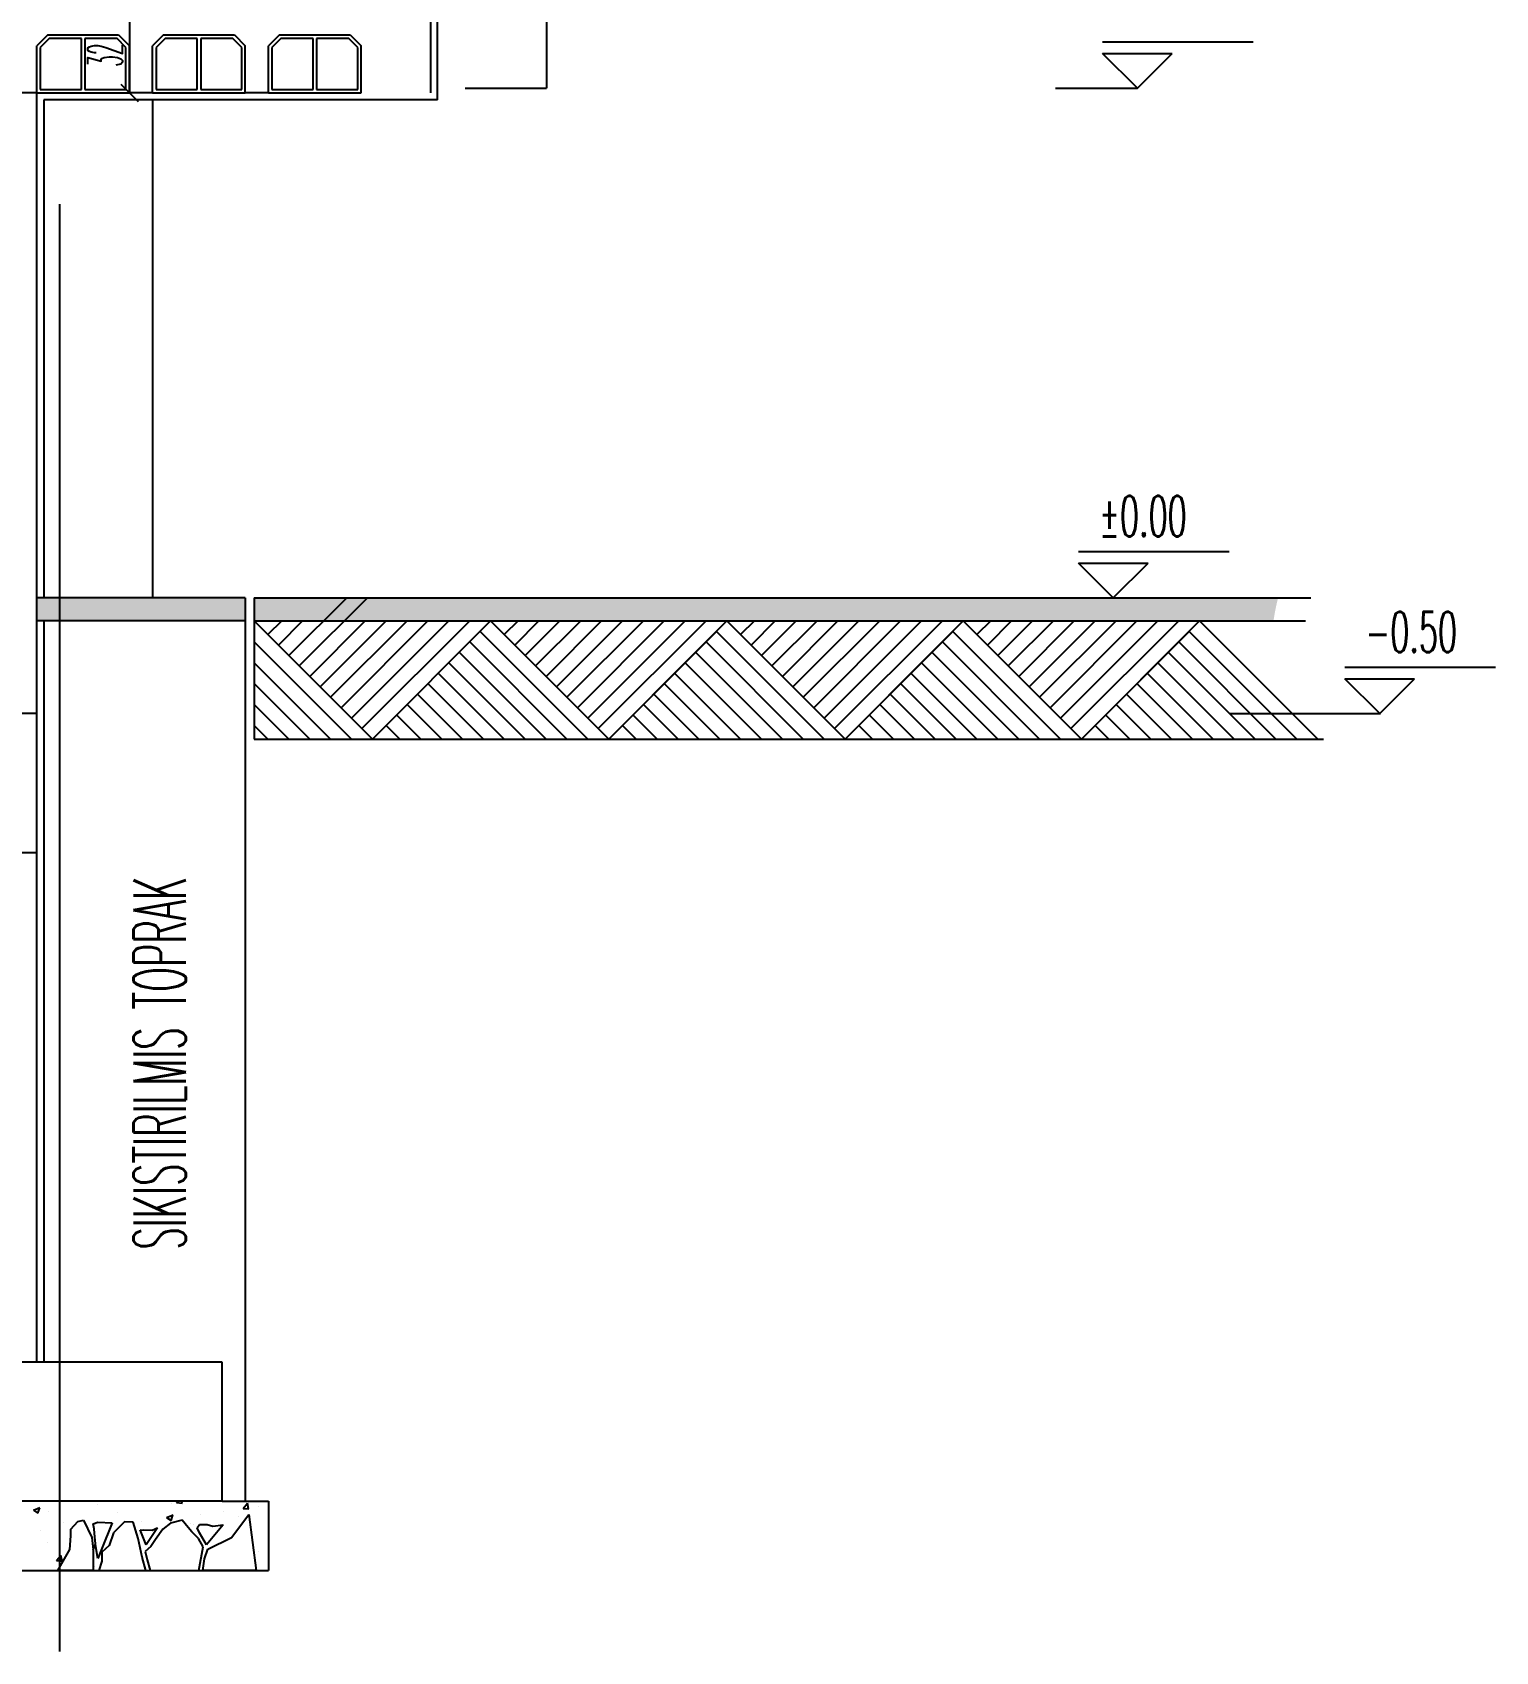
# Model space of a CAD drawing. Extents: x 78 to 306, y -397 to 18.
# Drawn here: x 278.2848 to 278.4111, y -396.9496 to -396.8097 of the extents above; entities that cross this region are included whole.
import ezdxf

# ---------------------------------------------------------------- set-up
doc = ezdxf.new("R2010")
doc.units = 0
doc.header["$LTSCALE"] = 0.5
doc.header["$MEASUREMENT"] = 0
doc.linetypes.add('DASHDOT2', pattern=[0.5, 0.25, -0.125, 0, -0.125])
doc.layers.get('0').update_dxf_attribs({"linetype": 'CONTINUOUS'})
for name, color, linetype in [('AKS', 5, 'DASHDOT2'), ('DUVAR', 6, 'CONTINUOUS'), ('KOLON', 4, 'CONTINUOUS'), ('MERDIVEN', 3, 'CONTINUOUS'), ('OLCU', 31, 'CONTINUOUS'), ('SIVA', 7, 'CONTINUOUS'), ('TARAMA', 8, 'CONTINUOUS'), ('TEFRIS', 11, 'CONTINUOUS'), ('YESIL', 73, 'CONTINUOUS')]:
    doc.layers.add(name, color=color, linetype=linetype)
doc.styles.add('OLCU', font='romans.shx', dxfattribs={"width": 0.6, "height": 0.125})
doc.styles.add('OLCUIC', font='ROMANS.SHX', dxfattribs={"width": 0.4, "height": 0.15})

msp = doc.modelspace()

# ---------------------------------------------------------------- hatches: boundary and pattern name
at = {"layer": 'MERDIVEN', "ltscale": 1.4}
msp.add_hatch(color=256, dxfattribs=at).paths.add_polyline_path([(278.30314, -396.86056), (278.30314, -396.85856), (278.28514, -396.85856), (278.28514, -396.86056)])
at = {"layer": 'TEFRIS'}
msp.add_hatch(color=256, dxfattribs=at).paths.add_polyline_path([(278.30391, -396.85856), (278.39229, -396.85856, 0.025824), (278.39189, -396.86056), (278.30391, -396.86056)])

# ---------------------------------------------------------------- linework, layer by layer
at = {"color": 0, "linetype": 'ByBlock'}
msp.add_line((278.29239, -396.81421), (278.29389, -396.81571), dxfattribs=at)
at = {"layer": 'AKS'}
msp.add_line((278.28714, -396.94956), (278.28714, -396.29556), dxfattribs=at)
at = {"layer": 'DUVAR'}
for p, q in [((278.28514, -396.86856), (278.28514, -396.81496)), ((278.28514, -396.92456), (278.28514, -396.88056))]:
    msp.add_line(p, q, dxfattribs=at)
at = {"layer": 'KOLON'}
for p, q in [((278.31914, -396.81496), (278.31914, -396.80856)), ((278.28514, -396.86856), (278.13714, -396.86856)), ((278.28514, -396.88056), (278.28514, -396.86856)), ((278.28014, -396.88056), (278.28514, -396.88056)), ((278.30114, -396.92456), (278.00314, -396.92456)), ((278.30114, -396.93656), (278.30114, -396.92456)), ((278.30114, -396.93656), (278.00314, -396.93656))]:
    msp.add_line(p, q, dxfattribs=at)
at = {"layer": 'KOLON', "ltscale": 1.5}
for p, q in [((278.28609, -396.80996), (278.28514, -396.81091)), ((278.28609, -396.80996), (278.2922, -396.80996)), ((278.2922, -396.80996), (278.29314, -396.81091)), ((278.29609, -396.80996), (278.29514, -396.81091)), ((278.29609, -396.80996), (278.3022, -396.80996)), ((278.3022, -396.80996), (278.30314, -396.81091)), ((278.30609, -396.80996), (278.30514, -396.81091)), ((278.30609, -396.80996), (278.3122, -396.80996)), ((278.3122, -396.80996), (278.31314, -396.81091)), ((278.28514, -396.81496), (278.28514, -396.81091)), ((278.29314, -396.81496), (278.29314, -396.81091)), ((278.29514, -396.81496), (278.29514, -396.81091)), ((278.30314, -396.81496), (278.30314, -396.81091)), ((278.30514, -396.81496), (278.30514, -396.81091)), ((278.31314, -396.81496), (278.31314, -396.81091)), ((278.28514, -396.81496), (278.28314, -396.81496)), ((278.29514, -396.81496), (278.29314, -396.81496)), ((278.30514, -396.81496), (278.30314, -396.81496))]:
    msp.add_line(p, q, dxfattribs=at)
at = {"layer": 'MERDIVEN'}
for p, q in [((278.30314, -396.85856), (278.28514, -396.85856)), ((278.30314, -396.85856), (278.30314, -396.93656)), ((278.30314, -396.86056), (278.28514, -396.86056))]:
    msp.add_line(p, q, dxfattribs=at)
at = {"layer": 'OLCU'}
for p, q in [((278.37714, -396.81056), (278.39014, -396.81056)), ((278.38014, -396.81456), (278.37714, -396.81156)), ((278.37714, -396.81156), (278.38314, -396.81156)), ((278.38014, -396.81456), (278.38314, -396.81156)), ((278.37306, -396.81456), (278.38014, -396.81456)), ((278.37506, -396.85456), (278.38806, -396.85456)), ((278.37806, -396.85856), (278.37506, -396.85556)), ((278.37506, -396.85556), (278.38106, -396.85556)), ((278.37806, -396.85856), (278.38106, -396.85556)), ((278.39806, -396.86456), (278.41106, -396.86456)), ((278.40106, -396.86856), (278.39806, -396.86556)), ((278.39806, -396.86556), (278.40406, -396.86556)), ((278.40106, -396.86856), (278.40406, -396.86556)), ((278.38814, -396.86856), (278.40114, -396.86856))]:
    msp.add_line(p, q, dxfattribs=at)
at = {"layer": 'OLCU', "ltscale": 1.4}
for p, q in [((278.30194, -396.93972), (278.30345, -396.93772)), ((278.30345, -396.93772), (278.30408, -396.94256)), ((278.28807, -396.93898), (278.28867, -396.93833)), ((278.28807, -396.93955), (278.28807, -396.93898)), ((278.28867, -396.93833), (278.28918, -396.93821)), ((278.28918, -396.93821), (278.2899, -396.9397)), ((278.29002, -396.93853), (278.29041, -396.93839)), ((278.29008, -396.93895), (278.29002, -396.93853)), ((278.29014, -396.93967), (278.29008, -396.93895)), ((278.29041, -396.93839), (278.29166, -396.93844)), ((278.29166, -396.93844), (278.29074, -396.94066)), ((278.29177, -396.93929), (278.2914, -396.9404)), ((278.29272, -396.93834), (278.29177, -396.93929)), ((278.29346, -396.93838), (278.29272, -396.93834)), ((278.2939, -396.93979), (278.29346, -396.93838)), ((278.29459, -396.94035), (278.29406, -396.93905)), ((278.29406, -396.93905), (278.29509, -396.93907)), ((278.29557, -396.93888), (278.29459, -396.94035)), ((278.29509, -396.93907), (278.29557, -396.93888)), ((278.29603, -396.93899), (278.2954, -396.93989)), ((278.29668, -396.93846), (278.29603, -396.93899)), ((278.29768, -396.93821), (278.29668, -396.93846)), ((278.29821, -396.93883), (278.29768, -396.93821)), ((278.29853, -396.93921), (278.29821, -396.93883)), ((278.29909, -396.9398), (278.29853, -396.93921)), ((278.29898, -396.93888), (278.29919, -396.93859)), ((278.29919, -396.9393), (278.29898, -396.93888)), ((278.29919, -396.93859), (278.29946, -396.93857)), ((278.2998, -396.94033), (278.29919, -396.9393)), ((278.29946, -396.93857), (278.29984, -396.93857)), ((278.30124, -396.93862), (278.2998, -396.94033)), ((278.29984, -396.93857), (278.30035, -396.93874)), ((278.30035, -396.93874), (278.30124, -396.93862)), ((278.28696, -396.94256), (278.28798, -396.94075)), ((278.28798, -396.94075), (278.28807, -396.93955)), ((278.2899, -396.9397), (278.29002, -396.94075)), ((278.29002, -396.94075), (278.29002, -396.94155)), ((278.29023, -396.94051), (278.29014, -396.93967)), ((278.29041, -396.94153), (278.29023, -396.94051)), ((278.29074, -396.94066), (278.29041, -396.94153)), ((278.2914, -396.9404), (278.29076, -396.94098)), ((278.29424, -396.9414), (278.2939, -396.93979)), ((278.29497, -396.94049), (278.2945, -396.94092)), ((278.2954, -396.93989), (278.29497, -396.94049)), ((278.29949, -396.94052), (278.29909, -396.9398)), ((278.29912, -396.94256), (278.29949, -396.94052)), ((278.29963, -396.94154), (278.2999, -396.9407)), ((278.2999, -396.9407), (278.30194, -396.93972)), ((278.29002, -396.94155), (278.29002, -396.94256)), ((278.29076, -396.94175), (278.29049, -396.94256)), ((278.29076, -396.94098), (278.29076, -396.94175)), ((278.29454, -396.94256), (278.29424, -396.9414)), ((278.2945, -396.94092), (278.29466, -396.94164)), ((278.29466, -396.94164), (278.29494, -396.94256)), ((278.29947, -396.94256), (278.29963, -396.94154)), ((278.29002, -396.94256), (278.28696, -396.94256)), ((278.29049, -396.94256), (278.29454, -396.94256)), ((278.29494, -396.94256), (278.29912, -396.94256)), ((278.30408, -396.94256), (278.29947, -396.94256))]:
    msp.add_line(p, q, dxfattribs=at)
at = {"layer": 'SIVA', "ltscale": 1.4}
for p, q in [((278.31974, -396.81556), (278.31974, -396.80856)), ((278.31974, -396.81556), (278.28574, -396.81556)), ((278.28574, -396.81556), (278.28574, -396.85856)), ((278.28574, -396.86056), (278.28574, -396.86856)), ((278.28574, -396.86856), (278.28574, -396.92456))]:
    msp.add_line(p, q, dxfattribs=at)
at = {"layer": 'TARAMA'}
for p, q in [((278.32914, -396.79656), (278.32914, -396.81456)), ((278.32212, -396.81456), (278.32914, -396.81456)), ((278.29514, -396.81556), (278.29514, -396.85856))]:
    msp.add_line(p, q, dxfattribs=at)
at = {"layer": 'TARAMA', "ltscale": 1.5}
for p, q in [((278.28621, -396.81026), (278.28544, -396.81103)), ((278.28899, -396.81026), (278.28621, -396.81026)), ((278.28899, -396.81466), (278.28899, -396.81026)), ((278.29207, -396.81026), (278.28929, -396.81026)), ((278.28929, -396.81026), (278.28929, -396.81466)), ((278.29284, -396.81103), (278.29207, -396.81026)), ((278.29621, -396.81026), (278.29544, -396.81103)), ((278.29899, -396.81026), (278.29621, -396.81026)), ((278.29899, -396.81466), (278.29899, -396.81026)), ((278.30207, -396.81026), (278.29929, -396.81026)), ((278.29929, -396.81026), (278.29929, -396.81466)), ((278.30284, -396.81103), (278.30207, -396.81026)), ((278.30621, -396.81026), (278.30544, -396.81103)), ((278.30899, -396.81026), (278.30621, -396.81026)), ((278.30899, -396.81466), (278.30899, -396.81026)), ((278.31207, -396.81026), (278.30929, -396.81026)), ((278.30929, -396.81026), (278.30929, -396.81466)), ((278.31284, -396.81103), (278.31207, -396.81026)), ((278.28544, -396.81103), (278.28544, -396.81466)), ((278.29284, -396.81466), (278.29284, -396.81103)), ((278.29544, -396.81103), (278.29544, -396.81466)), ((278.30284, -396.81466), (278.30284, -396.81103)), ((278.30544, -396.81103), (278.30544, -396.81466)), ((278.31284, -396.81466), (278.31284, -396.81103)), ((278.28514, -396.81496), (278.29314, -396.81496)), ((278.28544, -396.81466), (278.28899, -396.81466)), ((278.28929, -396.81466), (278.29284, -396.81466)), ((278.29514, -396.81496), (278.30314, -396.81496)), ((278.29544, -396.81466), (278.29899, -396.81466)), ((278.29929, -396.81466), (278.30284, -396.81466)), ((278.30514, -396.81496), (278.31314, -396.81496)), ((278.30544, -396.81466), (278.30899, -396.81466)), ((278.30929, -396.81466), (278.31284, -396.81466))]:
    msp.add_line(p, q, dxfattribs=at)
at = {"layer": 'TARAMA', "ltscale": 1.4}
for p, q in [((278.30114, -396.93656), (278.30514, -396.93656)), ((278.30514, -396.93656), (278.30514, -396.94256)), ((277.99914, -396.94256), (278.30514, -396.94256))]:
    msp.add_line(p, q, dxfattribs=at)
at = {"layer": 'TEFRIS'}
msp.add_line((278.30391, -396.85856), (278.39512, -396.85856), dxfattribs=at)
at = {"layer": 'TEFRIS', "ltscale": 0.8}
for p, q in [((278.30391, -396.85856), (278.30391, -396.87076)), ((278.31189, -396.85856), (278.3069, -396.86355)), ((278.31369, -396.85856), (278.3078, -396.86445)), ((278.30391, -396.86056), (278.39464, -396.86056)), ((278.30391, -396.86056), (278.31411, -396.87076)), ((278.30628, -396.86056), (278.30509, -396.86174)), ((278.30808, -396.86056), (278.306, -396.86265)), ((278.31349, -396.86056), (278.3087, -396.86535)), ((278.31529, -396.86056), (278.3096, -396.86625)), ((278.3171, -396.86056), (278.3105, -396.86715)), ((278.3189, -396.86056), (278.31141, -396.86806)), ((278.3207, -396.86056), (278.31231, -396.86896)), ((278.32251, -396.86056), (278.31321, -396.86986)), ((278.32431, -396.86056), (278.31411, -396.87076)), ((278.32431, -396.86056), (278.33451, -396.87076)), ((278.32668, -396.86056), (278.32549, -396.86174)), ((278.32848, -396.86056), (278.3264, -396.86265)), ((278.33029, -396.86056), (278.3273, -396.86355)), ((278.33209, -396.86056), (278.3282, -396.86445)), ((278.33389, -396.86056), (278.3291, -396.86535)), ((278.33569, -396.86056), (278.33, -396.86625)), ((278.3375, -396.86056), (278.3309, -396.86715)), ((278.3393, -396.86056), (278.33181, -396.86806)), ((278.3411, -396.86056), (278.33271, -396.86896)), ((278.34291, -396.86056), (278.33361, -396.86986)), ((278.34471, -396.86056), (278.33451, -396.87076)), ((278.34471, -396.86056), (278.33451, -396.87076)), ((278.34471, -396.86056), (278.35491, -396.87076)), ((278.34471, -396.86056), (278.35491, -396.87076)), ((278.34708, -396.86056), (278.34589, -396.86174)), ((278.34888, -396.86056), (278.3468, -396.86265)), ((278.35069, -396.86056), (278.3477, -396.86355)), ((278.35249, -396.86056), (278.3486, -396.86445)), ((278.35429, -396.86056), (278.3495, -396.86535)), ((278.35609, -396.86056), (278.3504, -396.86625)), ((278.3579, -396.86056), (278.3513, -396.86715)), ((278.3597, -396.86056), (278.35221, -396.86806)), ((278.3615, -396.86056), (278.35311, -396.86896)), ((278.36331, -396.86056), (278.35401, -396.86986)), ((278.36511, -396.86056), (278.35491, -396.87076)), ((278.36511, -396.86056), (278.35491, -396.87076)), ((278.36511, -396.86056), (278.37531, -396.87076)), ((278.36748, -396.86056), (278.36629, -396.86174)), ((278.36928, -396.86056), (278.3672, -396.86265)), ((278.37109, -396.86056), (278.3681, -396.86355)), ((278.37289, -396.86056), (278.369, -396.86445)), ((278.37469, -396.86056), (278.3699, -396.86535)), ((278.37649, -396.86056), (278.3708, -396.86625)), ((278.3783, -396.86056), (278.3717, -396.86715)), ((278.3801, -396.86056), (278.37261, -396.86806)), ((278.3819, -396.86056), (278.37351, -396.86896)), ((278.38371, -396.86056), (278.37441, -396.86986)), ((278.38551, -396.86056), (278.37531, -396.87076)), ((278.38551, -396.86056), (278.39571, -396.87076)), ((278.30391, -396.86236), (278.31231, -396.87076)), ((278.32251, -396.86236), (278.3309, -396.87076)), ((278.32341, -396.86146), (278.33271, -396.87076)), ((278.34381, -396.86146), (278.33451, -396.87076)), ((278.34291, -396.86236), (278.3513, -396.87076)), ((278.34381, -396.86146), (278.35311, -396.87076)), ((278.36421, -396.86146), (278.35491, -396.87076)), ((278.36331, -396.86236), (278.3717, -396.87076)), ((278.36421, -396.86146), (278.37351, -396.87076)), ((278.38461, -396.86146), (278.37531, -396.87076)), ((278.38371, -396.86236), (278.3921, -396.87076)), ((278.38461, -396.86146), (278.39391, -396.87076)), ((278.32161, -396.86326), (278.3291, -396.87076)), ((278.33451, -396.87076), (278.34204, -396.86323)), ((278.34201, -396.86326), (278.3495, -396.87076)), ((278.35491, -396.87076), (278.36244, -396.86323)), ((278.36241, -396.86326), (278.3699, -396.87076)), ((278.38281, -396.86326), (278.3903, -396.87076)), ((278.30391, -396.86417), (278.3105, -396.87076)), ((278.3198, -396.86507), (278.32549, -396.87076)), ((278.3207, -396.86417), (278.3273, -396.87076)), ((278.3402, -396.86507), (278.34589, -396.87076)), ((278.3411, -396.86417), (278.3477, -396.87076)), ((278.3606, -396.86507), (278.36629, -396.87076)), ((278.3615, -396.86417), (278.3681, -396.87076)), ((278.381, -396.86507), (278.38669, -396.87076)), ((278.3819, -396.86417), (278.3885, -396.87076)), ((278.30391, -396.86597), (278.3087, -396.87076)), ((278.3189, -396.86597), (278.32369, -396.87076)), ((278.3393, -396.86597), (278.34409, -396.87076)), ((278.3597, -396.86597), (278.36449, -396.87076)), ((278.3801, -396.86597), (278.38489, -396.87076)), ((278.30391, -396.86777), (278.3069, -396.87076)), ((278.3171, -396.86777), (278.32009, -396.87076)), ((278.318, -396.86687), (278.32189, -396.87076)), ((278.3375, -396.86777), (278.34049, -396.87076)), ((278.3384, -396.86687), (278.34229, -396.87076)), ((278.3579, -396.86777), (278.36089, -396.87076)), ((278.3588, -396.86687), (278.36269, -396.87076)), ((278.3783, -396.86777), (278.38129, -396.87076)), ((278.3792, -396.86687), (278.38309, -396.87076)), ((278.3162, -396.86867), (278.31828, -396.87076)), ((278.3366, -396.86867), (278.33868, -396.87076)), ((278.357, -396.86867), (278.35908, -396.87076)), ((278.3774, -396.86867), (278.37948, -396.87076)), ((278.30391, -396.86958), (278.30509, -396.87076)), ((278.30391, -396.87076), (278.3962, -396.87076)), ((278.31529, -396.86958), (278.31648, -396.87076)), ((278.33569, -396.86958), (278.33688, -396.87076)), ((278.35609, -396.86958), (278.35728, -396.87076)), ((278.37649, -396.86958), (278.37768, -396.87076))]:
    msp.add_line(p, q, dxfattribs=at)
at = {"layer": 'TEFRIS', "ltscale": 1.4}
for p, q in [((278.29721, -396.93669), (278.29732, -396.93656)), ((278.29768, -396.93673), (278.29765, -396.93656)), ((278.28485, -396.93734), (278.28541, -396.93712)), ((278.28485, -396.93734), (278.28524, -396.93761)), ((278.28523, -396.93761), (278.2854, -396.93713)), ((278.28618, -396.93749), (278.28618, -396.93749)), ((278.29034, -396.93689), (278.29034, -396.93689)), ((278.29209, -396.93759), (278.29209, -396.93759)), ((278.29634, -396.93798), (278.2969, -396.93776)), ((278.29634, -396.93798), (278.29674, -396.93825)), ((278.29673, -396.93825), (278.29689, -396.93777)), ((278.29676, -396.93679), (278.29676, -396.93679)), ((278.29721, -396.93669), (278.29769, -396.93673)), ((278.29926, -396.93769), (278.29926, -396.93769)), ((278.30126, -396.93742), (278.30126, -396.93742)), ((278.30255, -396.93788), (278.30255, -396.93788)), ((278.30295, -396.93719), (278.30334, -396.93673)), ((278.30295, -396.93719), (278.30343, -396.93723)), ((278.30342, -396.93724), (278.30333, -396.93673)), ((278.30334, -396.93775), (278.30334, -396.93775)), ((278.30429, -396.93703), (278.30429, -396.93703)), ((278.28549, -396.93911), (278.28549, -396.93911)), ((278.28742, -396.9384), (278.28742, -396.9384)), ((278.28976, -396.93929), (278.28976, -396.93929)), ((278.29401, -396.93935), (278.29401, -396.93935)), ((278.2942, -396.93835), (278.2942, -396.93835)), ((278.29435, -396.93899), (278.29435, -396.93899)), ((278.29839, -396.93848), (278.29839, -396.93848)), ((278.29867, -396.93855), (278.29867, -396.93855)), ((278.28609, -396.94016), (278.28609, -396.94016)), ((278.28718, -396.94018), (278.28718, -396.94018)), ((278.28998, -396.94042), (278.29018, -396.94034)), ((278.29002, -396.94081), (278.29017, -396.94035)), ((278.29403, -396.93947), (278.29403, -396.93947)), ((278.28685, -396.9417), (278.28723, -396.94124)), ((278.28685, -396.9417), (278.28732, -396.94175)), ((278.28707, -396.94217), (278.28707, -396.94217)), ((278.28732, -396.94175), (278.28722, -396.94125)), ((278.29002, -396.94083), (278.29002, -396.94083)), ((278.29014, -396.94222), (278.29014, -396.94222)), ((278.30426, -396.9409), (278.30426, -396.9409))]:
    msp.add_line(p, q, dxfattribs=at)
at = {"layer": 'YESIL', "ltscale": 1.4}
msp.add_line((278.29314, -396.80856), (278.29314, -396.81496), dxfattribs=at)

# ---------------------------------------------------------------- texts
at = {"layer": 'OLCU', "style": 'OLCU', "width": 0.55}
for s, p in [('±0.00', (278.37682, -396.85326)), ('-0.50', (278.39982, -396.86326))]:
    msp.add_text(s, height=0.0035, dxfattribs=at).set_placement(p)
at = {"layer": 'YESIL', "style": 'OLCUIC', "width": 0.4}
msp.add_text('32', height=0.003, rotation=90, dxfattribs=at).set_placement((278.29254, -396.81273))
at = {"layer": 'YESIL', "ltscale": 1.4, "style": 'OLCU', "width": 0.5}
msp.add_text('SIKISTIRILMIS TOPRAK', height=0.0045, rotation=90, dxfattribs=at).set_placement((278.298, -396.91485))

doc.saveas('drawing.dxf')
